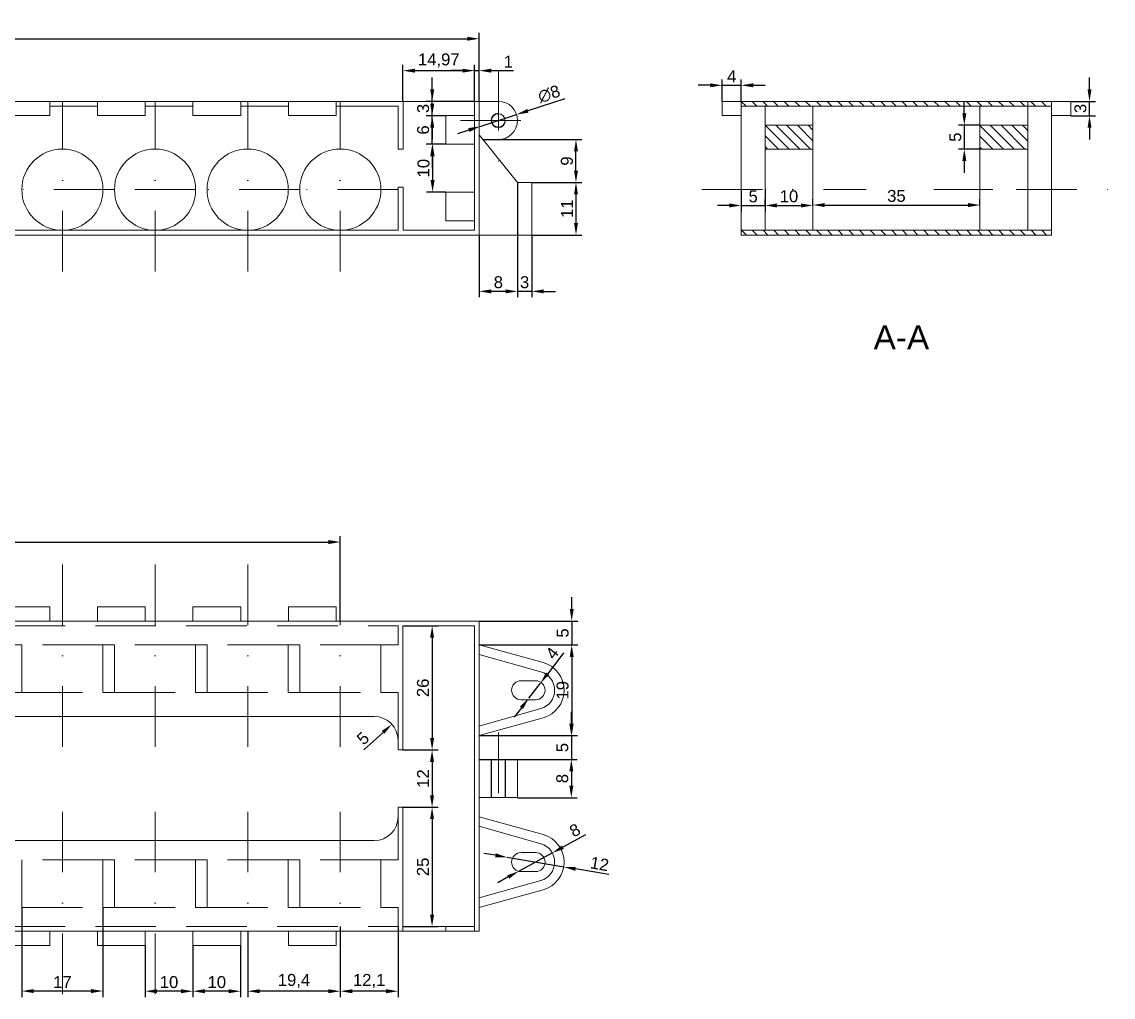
# Model space of a CAD drawing. Header units: millimetres. Extents: x 33 to 498, y 22 to 250.
# Drawn here: x 269 to 497.6, y 22.4 to 226.7 of the extents above; entities that cross this region are included whole.
import ezdxf

# ---------------------------------------------------------------- set-up
doc = ezdxf.new("R2010")
doc.units = ezdxf.units.MM
doc.linetypes.add('TRAZO_Y_PUNTO', pattern=[25.4, 12.7, -6.35, 0, -6.35])
doc.linetypes.add('TRAZOS', pattern=[19.05, 12.7, -6.35])
for name, color, linetype, lineweight in [('01_Contornos', 7, 'Continuous', 20), ('02_Ocultas', 4, 'TRAZOS', 20), ('03_Ejes', 1, 'TRAZO_Y_PUNTO', 18), ('04_Cotas', 3, 'Continuous', 18)]:
    doc.layers.add(name, color=color, linetype=linetype, lineweight=lineweight)
doc.styles.add('EstiloCota', font='arialbd.ttf', dxfattribs={"height": 10})
doc.styles.get("Standard").update_dxf_attribs({"font": 'arial.ttf'})
doc.dimstyles.new('CotasUNE', dxfattribs={"dimtxt": 10, "dimasz": 8, "dimexe": 1.25, "dimexo": 0, "dimtad": 1, "dimtxsty": 'EstiloCota', "dimcen": 2.5, "dimclrd": 256, "dimclrt": 256, "dimadec": 0, "dimazin": 0, "dimtfac": 1, "dimtmove": 0, "dimatfit": 3, "dimfxl": 1, "dimarcsym": 0})

# ---------------------------------------------------------------- blocks, each defined once
blk = doc.blocks.new('*D16')
at = {"layer": '04_Cotas', "lineweight": -2, "transparency": 16777216}
for p, q in [((382.5, 94.51), (379.16, 90.16)), ((375.2, 85.01), (377.64, 88.18)), ((373.67, 83.03), (372.15, 81.05))]:
    blk.add_line(p, q, dxfattribs=at)
at = {"layer": '04_Cotas', "transparency": 16777216}
for points in [[(378.83, 90.42), (379.49, 89.91), (377.64, 88.18)], [(373.34, 83.28), (374, 82.77), (375.2, 85.01)]]:
    blk.add_solid(points, dxfattribs=at)
at = {"layer": 'Defpoints', "color": 0}
for p in [(377.64, 88.18), (375.2, 85.01)]:
    blk.add_point(p, dxfattribs=at)
at = {"layer": '04_Cotas', "transparency": 16777216, "insert": (380.1, 94.47), "char_height": 2.5, "attachment_point": 5, "rotation": 52.4483}
blk.add_mtext('4', dxfattribs=at)
blk = doc.blocks.new('*D17')
at = {"layer": '04_Cotas', "lineweight": -2, "transparency": 16777216}
for p, q in [((387.05, 56.4), (382.32, 53.81)), ((373.1, 48.78), (380.12, 52.61)), ((370.91, 47.58), (368.71, 46.38))]:
    blk.add_line(p, q, dxfattribs=at)
at = {"layer": '04_Cotas', "transparency": 16777216}
for points in [[(382.12, 54.18), (382.52, 53.44), (380.12, 52.61)], [(370.71, 47.94), (371.11, 47.21), (373.1, 48.78)]]:
    blk.add_solid(points, dxfattribs=at)
at = {"layer": 'Defpoints', "color": 0}
for p in [(380.12, 52.61), (373.1, 48.78)]:
    blk.add_point(p, dxfattribs=at)
at = {"layer": '04_Cotas', "transparency": 16777216, "insert": (384.87, 57.37), "char_height": 2.5, "attachment_point": 5, "rotation": 28.6464}
blk.add_mtext('8', dxfattribs=at)
blk = doc.blocks.new('*D18')
at = {"layer": '04_Cotas', "lineweight": -2, "transparency": 16777216}
for p, q in [((368.23, 52.12), (365.77, 52.53)), ((370.7, 51.7), (382.53, 49.69)), ((391.96, 48.09), (384.99, 49.27))]:
    blk.add_line(p, q, dxfattribs=at)
at = {"layer": '04_Cotas', "transparency": 16777216}
for points in [[(368.3, 52.53), (368.16, 51.71), (370.7, 51.7)], [(385.06, 49.68), (384.92, 48.86), (382.53, 49.69)]]:
    blk.add_solid(points, dxfattribs=at)
at = {"layer": 'Defpoints', "color": 0}
for p in [(370.7, 51.7), (382.53, 49.69)]:
    blk.add_point(p, dxfattribs=at)
at = {"layer": '04_Cotas', "transparency": 16777216, "insert": (390.03, 50.33), "char_height": 2.5, "attachment_point": 5, "rotation": 350.3684}
blk.add_mtext('12', dxfattribs=at)
blk = doc.blocks.new('*D19')
at = {"layer": '04_Cotas', "lineweight": -2, "transparency": 16777216}
for p, q in [((384.2, 103.69), (384.2, 106.19)), ((384.2, 101.19), (384.2, 96.19)), ((384.2, 93.69), (384.2, 91.19))]:
    blk.add_line(p, q, dxfattribs=at)
at = {"layer": '04_Cotas', "color": 0, "lineweight": -2, "transparency": 16777216}
for p, q in [((364.83, 101.19), (385.45, 101.19)), ((364.83, 96.19), (385.45, 96.19))]:
    blk.add_line(p, q, dxfattribs=at)
at = {"layer": '04_Cotas', "transparency": 16777216}
for points in [[(383.78, 103.69), (384.61, 103.69), (384.2, 101.19)], [(383.78, 93.69), (384.61, 93.69), (384.2, 96.19)]]:
    blk.add_solid(points, dxfattribs=at)
at = {"layer": 'Defpoints', "color": 0}
for p in [(364.83, 101.19), (364.83, 96.19), (384.2, 96.19)]:
    blk.add_point(p, dxfattribs=at)
at = {"layer": '04_Cotas', "transparency": 16777216, "insert": (382.3, 98.69), "char_height": 2.5, "attachment_point": 5, "rotation": 90}
blk.add_mtext('5', dxfattribs=at)
blk = doc.blocks.new('*D20')
at = {"layer": '04_Cotas', "color": 0, "lineweight": -2, "transparency": 16777216}
for p, q in [((364.83, 96.19), (385.44, 96.19)), ((364.83, 77.19), (385.44, 77.19))]:
    blk.add_line(p, q, dxfattribs=at)
at = {"layer": '04_Cotas', "lineweight": -2, "transparency": 16777216}
blk.add_line((384.19, 93.69), (384.19, 79.69), dxfattribs=at)
at = {"layer": '04_Cotas', "transparency": 16777216}
for points in [[(383.78, 93.69), (384.61, 93.69), (384.19, 96.19)], [(383.78, 79.69), (384.61, 79.69), (384.19, 77.19)]]:
    blk.add_solid(points, dxfattribs=at)
at = {"layer": 'Defpoints', "color": 0}
for p in [(364.83, 96.19), (364.83, 77.19), (384.19, 77.19)]:
    blk.add_point(p, dxfattribs=at)
at = {"layer": '04_Cotas', "transparency": 16777216, "insert": (382.29, 86.69), "char_height": 2.5, "attachment_point": 5, "rotation": 90}
blk.add_mtext('19', dxfattribs=at)
blk = doc.blocks.new('*D21')
at = {"layer": '04_Cotas', "lineweight": -2, "transparency": 16777216}
for p, q in [((384.12, 79.69), (384.12, 82.19)), ((384.12, 77.19), (384.12, 72.19)), ((384.12, 69.69), (384.12, 67.19))]:
    blk.add_line(p, q, dxfattribs=at)
at = {"layer": '04_Cotas', "color": 0, "lineweight": -2, "transparency": 16777216}
for p, q in [((364.83, 77.19), (385.37, 77.19)), ((364.83, 72.19), (385.37, 72.19))]:
    blk.add_line(p, q, dxfattribs=at)
at = {"layer": '04_Cotas', "transparency": 16777216}
for points in [[(383.7, 79.69), (384.53, 79.69), (384.12, 77.19)], [(383.7, 69.69), (384.53, 69.69), (384.12, 72.19)]]:
    blk.add_solid(points, dxfattribs=at)
at = {"layer": 'Defpoints', "color": 0}
for p in [(364.83, 77.19), (364.83, 72.19), (384.12, 72.19)]:
    blk.add_point(p, dxfattribs=at)
at = {"layer": '04_Cotas', "transparency": 16777216, "insert": (382.22, 74.69), "char_height": 2.5, "attachment_point": 5, "rotation": 90}
blk.add_mtext('5', dxfattribs=at)
blk = doc.blocks.new('*D22')
at = {"layer": '04_Cotas', "color": 0, "lineweight": -2, "transparency": 16777216}
for p, q in [((372.83, 72.19), (385.37, 72.19)), ((372.83, 64.19), (385.37, 64.19))]:
    blk.add_line(p, q, dxfattribs=at)
at = {"layer": '04_Cotas', "lineweight": -2, "transparency": 16777216}
blk.add_line((384.12, 69.69), (384.12, 66.69), dxfattribs=at)
at = {"layer": '04_Cotas', "transparency": 16777216}
for points in [[(383.7, 69.69), (384.53, 69.69), (384.12, 72.19)], [(383.7, 66.69), (384.53, 66.69), (384.12, 64.19)]]:
    blk.add_solid(points, dxfattribs=at)
at = {"layer": 'Defpoints', "color": 0}
for p in [(372.83, 72.19), (372.83, 64.19), (384.12, 64.19)]:
    blk.add_point(p, dxfattribs=at)
at = {"layer": '04_Cotas', "transparency": 16777216, "insert": (382.22, 68.19), "char_height": 2.5, "attachment_point": 5, "rotation": 90}
blk.add_mtext('8', dxfattribs=at)
blk = doc.blocks.new('*D23')
at = {"layer": '04_Cotas', "color": 0, "lineweight": -2, "transparency": 16777216}
for p, q in [((348.83, 100.19), (356.21, 100.19)), ((348.83, 74.19), (356.21, 74.19))]:
    blk.add_line(p, q, dxfattribs=at)
at = {"layer": '04_Cotas', "lineweight": -2, "transparency": 16777216}
blk.add_line((354.96, 97.69), (354.96, 76.69), dxfattribs=at)
at = {"layer": '04_Cotas', "transparency": 16777216}
for points in [[(354.54, 97.69), (355.37, 97.69), (354.96, 100.19)], [(354.54, 76.69), (355.37, 76.69), (354.96, 74.19)]]:
    blk.add_solid(points, dxfattribs=at)
at = {"layer": 'Defpoints', "color": 0}
for p in [(348.83, 100.19), (348.83, 74.19), (354.96, 74.19)]:
    blk.add_point(p, dxfattribs=at)
at = {"layer": '04_Cotas', "transparency": 16777216, "insert": (353.05, 87.19), "char_height": 2.5, "attachment_point": 5, "rotation": 90}
blk.add_mtext('26', dxfattribs=at)
blk = doc.blocks.new('*D24')
at = {"layer": '04_Cotas', "color": 0, "lineweight": -2, "transparency": 16777216}
for p, q in [((348.83, 74.19), (356.2, 74.19)), ((348.83, 62.19), (356.2, 62.19))]:
    blk.add_line(p, q, dxfattribs=at)
at = {"layer": '04_Cotas', "lineweight": -2, "transparency": 16777216}
blk.add_line((354.95, 71.69), (354.95, 64.69), dxfattribs=at)
at = {"layer": '04_Cotas', "transparency": 16777216}
for points in [[(354.53, 71.69), (355.36, 71.69), (354.95, 74.19)], [(354.53, 64.69), (355.36, 64.69), (354.95, 62.19)]]:
    blk.add_solid(points, dxfattribs=at)
at = {"layer": 'Defpoints', "color": 0}
for p in [(348.83, 74.19), (348.83, 62.19), (354.95, 62.19)]:
    blk.add_point(p, dxfattribs=at)
at = {"layer": '04_Cotas', "transparency": 16777216, "insert": (353.07, 68.19), "char_height": 2.5, "attachment_point": 5, "rotation": 90}
blk.add_mtext('12', dxfattribs=at)
blk = doc.blocks.new('*D25')
at = {"layer": '04_Cotas', "color": 0, "lineweight": -2, "transparency": 16777216}
for p, q in [((348.83, 62.19), (356.2, 62.19)), ((348.83, 37.19), (356.2, 37.19))]:
    blk.add_line(p, q, dxfattribs=at)
at = {"layer": '04_Cotas', "lineweight": -2, "transparency": 16777216}
blk.add_line((354.95, 59.69), (354.95, 39.69), dxfattribs=at)
at = {"layer": '04_Cotas', "transparency": 16777216}
for points in [[(354.53, 59.69), (355.36, 59.69), (354.95, 62.19)], [(354.53, 39.69), (355.36, 39.69), (354.95, 37.19)]]:
    blk.add_solid(points, dxfattribs=at)
at = {"layer": 'Defpoints', "color": 0}
for p in [(348.83, 62.19), (348.83, 37.19), (354.95, 37.19)]:
    blk.add_point(p, dxfattribs=at)
at = {"layer": '04_Cotas', "transparency": 16777216, "insert": (353.05, 49.69), "char_height": 2.5, "attachment_point": 5, "rotation": 90}
blk.add_mtext('25', dxfattribs=at)
blk = doc.blocks.new('*D26')
at = {"layer": '04_Cotas', "lineweight": -2, "transparency": 16777216}
blk.add_line((340.68, 74.24), (344.68, 77.87), dxfattribs=at)
at = {"layer": '04_Cotas', "transparency": 16777216}
blk.add_solid([(344.4, 78.18), (344.96, 77.57), (346.53, 79.56)], dxfattribs=at)
at = {"layer": 'Defpoints', "color": 0}
for p in [(346.53, 79.56), (342.83, 76.19)]:
    blk.add_point(p, dxfattribs=at)
at = {"layer": '04_Cotas', "transparency": 16777216, "insert": (340.48, 76.62), "char_height": 2.5, "attachment_point": 5, "rotation": 42.2421}
blk.add_mtext('5', dxfattribs=at)
blk = doc.blocks.new('*D27')
at = {"layer": '04_Cotas', "color": 0, "lineweight": -2, "transparency": 16777216}
for p, q in [((335.73, 37.19), (335.73, 22.4)), ((347.83, 37.19), (347.83, 22.4))]:
    blk.add_line(p, q, dxfattribs=at)
at = {"layer": '04_Cotas', "lineweight": -2, "transparency": 16777216}
blk.add_line((345.33, 23.65), (338.23, 23.65), dxfattribs=at)
at = {"layer": '04_Cotas', "transparency": 16777216}
for points in [[(338.23, 24.07), (338.23, 23.23), (335.73, 23.65)], [(345.33, 24.07), (345.33, 23.23), (347.83, 23.65)]]:
    blk.add_solid(points, dxfattribs=at)
at = {"layer": 'Defpoints', "color": 0}
for p in [(335.73, 37.19), (347.83, 37.19), (335.73, 23.65)]:
    blk.add_point(p, dxfattribs=at)
at = {"layer": '04_Cotas', "transparency": 16777216, "insert": (341.78, 25.78), "char_height": 2.5, "attachment_point": 5}
blk.add_mtext('12,1', dxfattribs=at)
blk = doc.blocks.new('*D28')
at = {"layer": '04_Cotas', "color": 0, "lineweight": -2, "transparency": 16777216}
for p, q in [((316.33, 36.19), (316.33, 22.4)), ((335.73, 36.19), (335.73, 22.4))]:
    blk.add_line(p, q, dxfattribs=at)
at = {"layer": '04_Cotas', "lineweight": -2, "transparency": 16777216}
blk.add_line((333.23, 23.65), (318.83, 23.65), dxfattribs=at)
at = {"layer": '04_Cotas', "transparency": 16777216}
for points in [[(318.83, 24.07), (318.83, 23.23), (316.33, 23.65)], [(333.23, 24.07), (333.23, 23.23), (335.73, 23.65)]]:
    blk.add_solid(points, dxfattribs=at)
at = {"layer": 'Defpoints', "color": 0}
for p in [(316.33, 36.19), (335.73, 36.19), (316.33, 23.65)]:
    blk.add_point(p, dxfattribs=at)
at = {"layer": '04_Cotas', "transparency": 16777216, "insert": (326.03, 25.78), "char_height": 2.5, "attachment_point": 5}
blk.add_mtext('19,4', dxfattribs=at)
blk = doc.blocks.new('*D29')
at = {"layer": '04_Cotas', "color": 0, "lineweight": -2, "transparency": 16777216}
for p, q in [((304.86, 33.19), (304.86, 22.4)), ((314.86, 33.19), (314.86, 22.4))]:
    blk.add_line(p, q, dxfattribs=at)
at = {"layer": '04_Cotas', "lineweight": -2, "transparency": 16777216}
blk.add_line((312.36, 23.65), (307.36, 23.65), dxfattribs=at)
at = {"layer": '04_Cotas', "transparency": 16777216}
for points in [[(307.36, 24.07), (307.36, 23.23), (304.86, 23.65)], [(312.36, 24.07), (312.36, 23.23), (314.86, 23.65)]]:
    blk.add_solid(points, dxfattribs=at)
at = {"layer": 'Defpoints', "color": 0}
for p in [(304.86, 33.19), (314.86, 33.19), (304.86, 23.65)]:
    blk.add_point(p, dxfattribs=at)
at = {"layer": '04_Cotas', "transparency": 16777216, "insert": (309.86, 25.55), "char_height": 2.5, "attachment_point": 5}
blk.add_mtext('10', dxfattribs=at)
blk = doc.blocks.new('*D30')
at = {"layer": '04_Cotas', "color": 0, "lineweight": -2, "transparency": 16777216}
for p, q in [((294.86, 33.19), (294.86, 22.4)), ((304.86, 33.19), (304.86, 22.4))]:
    blk.add_line(p, q, dxfattribs=at)
at = {"layer": '04_Cotas', "lineweight": -2, "transparency": 16777216}
blk.add_line((302.36, 23.65), (297.36, 23.65), dxfattribs=at)
at = {"layer": '04_Cotas', "transparency": 16777216}
for points in [[(297.36, 24.07), (297.36, 23.23), (294.86, 23.65)], [(302.36, 24.07), (302.36, 23.23), (304.86, 23.65)]]:
    blk.add_solid(points, dxfattribs=at)
at = {"layer": 'Defpoints', "color": 0}
for p in [(294.86, 33.19), (304.86, 33.19), (294.86, 23.65)]:
    blk.add_point(p, dxfattribs=at)
at = {"layer": '04_Cotas', "transparency": 16777216, "insert": (299.86, 25.55), "char_height": 2.5, "attachment_point": 5}
blk.add_mtext('10', dxfattribs=at)
blk = doc.blocks.new('*D31')
at = {"layer": '04_Cotas', "color": 0, "lineweight": -2, "transparency": 16777216}
for p, q in [((269.03, 41.19), (269.03, 22.43)), ((286.03, 41.19), (286.03, 22.43))]:
    blk.add_line(p, q, dxfattribs=at)
at = {"layer": '04_Cotas', "lineweight": -2, "transparency": 16777216}
blk.add_line((283.53, 23.68), (271.53, 23.68), dxfattribs=at)
at = {"layer": '04_Cotas', "transparency": 16777216}
for points in [[(271.53, 24.1), (271.53, 23.26), (269.03, 23.68)], [(283.53, 24.1), (283.53, 23.26), (286.03, 23.68)]]:
    blk.add_solid(points, dxfattribs=at)
at = {"layer": 'Defpoints', "color": 0}
for p in [(269.03, 41.19), (286.03, 41.19), (269.03, 23.68)]:
    blk.add_point(p, dxfattribs=at)
at = {"layer": '04_Cotas', "transparency": 16777216, "insert": (277.53, 25.56), "char_height": 2.5, "attachment_point": 5}
blk.add_mtext('17', dxfattribs=at)
blk = doc.blocks.new('*D44')
at = {"layer": '04_Cotas', "color": 0, "lineweight": -2, "transparency": 16777216}
for p, q in [((64.13, 101.19), (64.13, 118.98)), ((335.73, 101.19), (335.73, 118.98))]:
    blk.add_line(p, q, dxfattribs=at)
at = {"layer": '04_Cotas', "lineweight": -2, "transparency": 16777216}
blk.add_line((66.63, 117.73), (333.23, 117.73), dxfattribs=at)
at = {"layer": '04_Cotas', "transparency": 16777216}
for points in [[(66.63, 118.15), (66.63, 117.32), (64.13, 117.73)], [(333.23, 118.15), (333.23, 117.32), (335.73, 117.73)]]:
    blk.add_solid(points, dxfattribs=at)
at = {"layer": 'Defpoints', "color": 0}
for p in [(335.73, 117.73), (64.13, 101.19), (335.73, 101.19)]:
    blk.add_point(p, dxfattribs=at)
at = {"layer": '04_Cotas', "transparency": 16777216, "insert": (199.93, 119.86), "char_height": 2.5, "attachment_point": 5}
blk.add_mtext('271,6', dxfattribs=at)
blk = doc.blocks.new('*D45')
at = {"layer": '04_Cotas', "color": 0, "lineweight": -2, "transparency": 16777216}
for p, q in [((365.63, 202.05), (386.34, 202.05)), ((375.83, 193.05), (386.34, 193.05))]:
    blk.add_line(p, q, dxfattribs=at)
at = {"layer": '04_Cotas', "lineweight": -2, "transparency": 16777216}
blk.add_line((385.09, 195.55), (385.09, 199.55), dxfattribs=at)
at = {"layer": '04_Cotas', "transparency": 16777216}
for points in [[(384.68, 199.55), (385.51, 199.55), (385.09, 202.05)], [(384.68, 195.55), (385.51, 195.55), (385.09, 193.05)]]:
    blk.add_solid(points, dxfattribs=at)
at = {"layer": 'Defpoints', "color": 0}
for p in [(365.63, 202.05), (385.09, 202.05), (375.83, 193.05)]:
    blk.add_point(p, dxfattribs=at)
at = {"layer": '04_Cotas', "transparency": 16777216, "insert": (383.19, 197.55), "char_height": 2.5, "attachment_point": 5, "rotation": 90}
blk.add_mtext('9', dxfattribs=at)
blk = doc.blocks.new('*D46')
at = {"layer": '04_Cotas', "color": 0, "lineweight": -2, "transparency": 16777216}
for p, q in [((375.83, 193.05), (386.34, 193.05)), ((375.83, 182.05), (386.34, 182.05))]:
    blk.add_line(p, q, dxfattribs=at)
at = {"layer": '04_Cotas', "lineweight": -2, "transparency": 16777216}
blk.add_line((385.09, 190.55), (385.09, 184.55), dxfattribs=at)
at = {"layer": '04_Cotas', "transparency": 16777216}
for points in [[(384.68, 190.55), (385.51, 190.55), (385.09, 193.05)], [(384.68, 184.55), (385.51, 184.55), (385.09, 182.05)]]:
    blk.add_solid(points, dxfattribs=at)
at = {"layer": 'Defpoints', "color": 0}
for p in [(375.83, 193.05), (375.83, 182.05), (385.09, 182.05)]:
    blk.add_point(p, dxfattribs=at)
at = {"layer": '04_Cotas', "transparency": 16777216, "insert": (383.21, 187.55), "char_height": 2.5, "attachment_point": 5, "rotation": 90}
blk.add_mtext('11', dxfattribs=at)
blk = doc.blocks.new('*D47')
at = {"layer": '04_Cotas', "color": 0, "lineweight": -2, "transparency": 16777216}
for p, q in [((372.83, 193.05), (372.83, 169)), ((375.83, 182.05), (375.83, 169))]:
    blk.add_line(p, q, dxfattribs=at)
at = {"layer": '04_Cotas', "lineweight": -2, "transparency": 16777216}
for p, q in [((370.33, 170.25), (367.83, 170.25)), ((375.83, 170.25), (372.83, 170.25)), ((378.33, 170.25), (380.83, 170.25))]:
    blk.add_line(p, q, dxfattribs=at)
at = {"layer": '04_Cotas', "transparency": 16777216}
for points in [[(370.33, 170.66), (370.33, 169.83), (372.83, 170.25)], [(378.33, 170.66), (378.33, 169.83), (375.83, 170.25)]]:
    blk.add_solid(points, dxfattribs=at)
at = {"layer": 'Defpoints', "color": 0}
for p in [(372.83, 193.05), (375.83, 182.05), (372.83, 170.25)]:
    blk.add_point(p, dxfattribs=at)
at = {"layer": '04_Cotas', "transparency": 16777216, "insert": (374.33, 172.15), "char_height": 2.5, "attachment_point": 5}
blk.add_mtext('3', dxfattribs=at)
blk = doc.blocks.new('*D48')
at = {"layer": '04_Cotas', "color": 0, "lineweight": -2, "transparency": 16777216}
for p, q in [((364.83, 182.05), (364.83, 169)), ((372.83, 182.05), (372.83, 169))]:
    blk.add_line(p, q, dxfattribs=at)
at = {"layer": '04_Cotas', "lineweight": -2, "transparency": 16777216}
blk.add_line((370.33, 170.25), (367.33, 170.25), dxfattribs=at)
at = {"layer": '04_Cotas', "transparency": 16777216}
for points in [[(367.33, 170.66), (367.33, 169.83), (364.83, 170.25)], [(370.33, 170.66), (370.33, 169.83), (372.83, 170.25)]]:
    blk.add_solid(points, dxfattribs=at)
at = {"layer": 'Defpoints', "color": 0}
for p in [(364.83, 182.05), (372.83, 182.05), (364.83, 170.25)]:
    blk.add_point(p, dxfattribs=at)
at = {"layer": '04_Cotas', "transparency": 16777216, "insert": (368.83, 172.15), "char_height": 2.5, "attachment_point": 5}
blk.add_mtext('8', dxfattribs=at)
blk = doc.blocks.new('*D49')
at = {"layer": '04_Cotas', "color": 0, "lineweight": -2, "transparency": 16777216}
for p, q in [((357.83, 201.05), (353.81, 201.05)), ((357.83, 191.05), (353.81, 191.05))]:
    blk.add_line(p, q, dxfattribs=at)
at = {"layer": '04_Cotas', "lineweight": -2, "transparency": 16777216}
blk.add_line((355.06, 198.55), (355.06, 193.55), dxfattribs=at)
at = {"layer": '04_Cotas', "transparency": 16777216}
for points in [[(354.64, 198.55), (355.48, 198.55), (355.06, 201.05)], [(354.64, 193.55), (355.48, 193.55), (355.06, 191.05)]]:
    blk.add_solid(points, dxfattribs=at)
at = {"layer": 'Defpoints', "color": 0}
for p in [(357.83, 201.05), (355.06, 191.05), (357.83, 191.05)]:
    blk.add_point(p, dxfattribs=at)
at = {"layer": '04_Cotas', "transparency": 16777216, "insert": (353.16, 196.05), "char_height": 2.5, "attachment_point": 5, "rotation": 90}
blk.add_mtext('10', dxfattribs=at)
blk = doc.blocks.new('*D50')
at = {"layer": '04_Cotas', "lineweight": -2, "transparency": 16777216}
for p, q in [((354.98, 209.55), (354.98, 212.05)), ((354.98, 201.05), (354.98, 207.05)), ((354.98, 198.55), (354.98, 196.05))]:
    blk.add_line(p, q, dxfattribs=at)
at = {"layer": '04_Cotas', "color": 0, "lineweight": -2, "transparency": 16777216}
for p, q in [((357.83, 207.05), (353.73, 207.05)), ((357.83, 201.05), (353.73, 201.05))]:
    blk.add_line(p, q, dxfattribs=at)
at = {"layer": '04_Cotas', "transparency": 16777216}
for points in [[(354.57, 209.55), (355.4, 209.55), (354.98, 207.05)], [(354.57, 198.55), (355.4, 198.55), (354.98, 201.05)]]:
    blk.add_solid(points, dxfattribs=at)
at = {"layer": 'Defpoints', "color": 0}
for p in [(354.98, 207.05), (357.83, 207.05), (357.83, 201.05)]:
    blk.add_point(p, dxfattribs=at)
at = {"layer": '04_Cotas', "transparency": 16777216, "insert": (353.08, 204.05), "char_height": 2.5, "attachment_point": 5, "rotation": 90}
blk.add_mtext('6', dxfattribs=at)
blk = doc.blocks.new('*D51')
at = {"layer": '04_Cotas', "lineweight": -2, "transparency": 16777216}
for p, q in [((354.98, 212.55), (354.98, 215.05)), ((354.98, 207.05), (354.98, 210.05)), ((354.98, 204.55), (354.98, 202.05))]:
    blk.add_line(p, q, dxfattribs=at)
at = {"layer": '04_Cotas', "color": 0, "lineweight": -2, "transparency": 16777216}
for p, q in [((363.83, 210.05), (353.73, 210.05)), ((357.83, 207.05), (353.73, 207.05))]:
    blk.add_line(p, q, dxfattribs=at)
at = {"layer": '04_Cotas', "transparency": 16777216}
for points in [[(354.57, 212.55), (355.4, 212.55), (354.98, 210.05)], [(354.57, 204.55), (355.4, 204.55), (354.98, 207.05)]]:
    blk.add_solid(points, dxfattribs=at)
at = {"layer": 'Defpoints', "color": 0}
for p in [(354.98, 210.05), (363.83, 210.05), (357.83, 207.05)]:
    blk.add_point(p, dxfattribs=at)
at = {"layer": '04_Cotas', "transparency": 16777216, "insert": (353.08, 208.55), "char_height": 2.5, "attachment_point": 5, "rotation": 90}
blk.add_mtext('3', dxfattribs=at)
blk = doc.blocks.new('*D52')
at = {"layer": '04_Cotas', "color": 0, "lineweight": -2, "transparency": 16777216}
for p, q in [((348.86, 210.05), (348.86, 217.73)), ((363.83, 210.05), (363.83, 217.73))]:
    blk.add_line(p, q, dxfattribs=at)
at = {"layer": '04_Cotas', "lineweight": -2, "transparency": 16777216}
blk.add_line((351.36, 216.48), (361.33, 216.48), dxfattribs=at)
at = {"layer": '04_Cotas', "transparency": 16777216}
for points in [[(351.36, 216.89), (351.36, 216.06), (348.86, 216.48)], [(361.33, 216.89), (361.33, 216.06), (363.83, 216.48)]]:
    blk.add_solid(points, dxfattribs=at)
at = {"layer": 'Defpoints', "color": 0}
for p in [(363.83, 216.48), (348.86, 210.05), (363.83, 210.05)]:
    blk.add_point(p, dxfattribs=at)
at = {"layer": '04_Cotas', "transparency": 16777216, "insert": (356.35, 218.6), "char_height": 2.5, "attachment_point": 5}
blk.add_mtext('14,97', dxfattribs=at)
blk = doc.blocks.new('*D53')
at = {"layer": '04_Cotas', "color": 0, "lineweight": -2, "transparency": 16777216}
for p, q in [((363.83, 210.05), (363.83, 217.73)), ((364.83, 210.05), (364.83, 217.73))]:
    blk.add_line(p, q, dxfattribs=at)
at = {"layer": '04_Cotas', "lineweight": -2, "transparency": 16777216}
for p, q in [((361.33, 216.48), (358.83, 216.48)), ((363.83, 216.48), (364.83, 216.48)), ((367.33, 216.48), (372, 216.48))]:
    blk.add_line(p, q, dxfattribs=at)
at = {"layer": '04_Cotas', "transparency": 16777216}
for points in [[(361.33, 216.89), (361.33, 216.06), (363.83, 216.48)], [(367.33, 216.89), (367.33, 216.06), (364.83, 216.48)]]:
    blk.add_solid(points, dxfattribs=at)
at = {"layer": 'Defpoints', "color": 0}
for p in [(364.83, 216.48), (363.83, 210.05), (364.83, 210.05)]:
    blk.add_point(p, dxfattribs=at)
at = {"layer": '04_Cotas', "transparency": 16777216, "insert": (370.91, 218.36), "char_height": 2.5, "attachment_point": 5}
blk.add_mtext('1', dxfattribs=at)
blk = doc.blocks.new('*D56')
at = {"layer": '04_Cotas', "lineweight": -2, "transparency": 16777216}
for p, q in [((382.73, 210.58), (375.01, 208.07)), ((365.03, 204.81), (372.63, 207.29)), ((362.65, 204.04), (360.27, 203.27))]:
    blk.add_line(p, q, dxfattribs=at)
at = {"layer": '04_Cotas', "transparency": 16777216}
for points in [[(374.88, 208.46), (375.14, 207.67), (372.63, 207.29)], [(362.52, 204.44), (362.78, 203.64), (365.03, 204.81)]]:
    blk.add_solid(points, dxfattribs=at)
at = {"layer": 'Defpoints', "color": 0}
for p in [(372.63, 207.29), (365.03, 204.81)]:
    blk.add_point(p, dxfattribs=at)
at = {"layer": '04_Cotas', "transparency": 16777216, "insert": (379.45, 211.58), "char_height": 2.5, "attachment_point": 5, "rotation": 18.0372}
blk.add_mtext('∅8', dxfattribs=at)
blk = doc.blocks.new('*D59')
at = {"layer": '04_Cotas', "color": 0, "lineweight": -2, "transparency": 16777216}
for p, q in [((54.83, 210.05), (54.83, 224.41)), ((364.83, 210.05), (364.83, 224.41))]:
    blk.add_line(p, q, dxfattribs=at)
at = {"layer": '04_Cotas', "lineweight": -2, "transparency": 16777216}
blk.add_line((57.33, 223.16), (362.33, 223.16), dxfattribs=at)
at = {"layer": '04_Cotas', "transparency": 16777216}
for points in [[(57.33, 223.58), (57.33, 222.75), (54.83, 223.16)], [(362.33, 223.58), (362.33, 222.75), (364.83, 223.16)]]:
    blk.add_solid(points, dxfattribs=at)
at = {"layer": 'Defpoints', "color": 0}
for p in [(364.83, 223.16), (54.83, 210.05), (364.83, 210.05)]:
    blk.add_point(p, dxfattribs=at)
at = {"layer": '04_Cotas', "transparency": 16777216, "insert": (209.83, 225.07), "char_height": 2.5, "attachment_point": 5}
blk.add_mtext('310', dxfattribs=at)
blk = doc.blocks.new('*D60')
at = {"layer": '04_Cotas', "lineweight": -2, "transparency": 16777216}
for p, q in [((413.2, 213.41), (410.7, 213.41)), ((415.7, 213.41), (419.7, 213.41)), ((422.2, 213.41), (424.7, 213.41))]:
    blk.add_line(p, q, dxfattribs=at)
at = {"layer": '04_Cotas', "color": 0, "lineweight": -2, "transparency": 16777216}
for p, q in [((415.7, 210.05), (415.7, 214.66)), ((419.7, 210.05), (419.7, 214.66))]:
    blk.add_line(p, q, dxfattribs=at)
at = {"layer": '04_Cotas', "transparency": 16777216}
for points in [[(413.2, 213.83), (413.2, 212.99), (415.7, 213.41)], [(422.2, 213.83), (422.2, 212.99), (419.7, 213.41)]]:
    blk.add_solid(points, dxfattribs=at)
at = {"layer": 'Defpoints', "color": 0}
for p in [(419.7, 213.41), (415.7, 210.05), (419.7, 210.05)]:
    blk.add_point(p, dxfattribs=at)
at = {"layer": '04_Cotas', "transparency": 16777216, "insert": (417.7, 215.28), "char_height": 2.5, "attachment_point": 5}
blk.add_mtext('4', dxfattribs=at)
blk = doc.blocks.new('*D61')
at = {"layer": '04_Cotas', "lineweight": -2, "transparency": 16777216}
for p, q in [((492.64, 212.55), (492.64, 215.05)), ((492.64, 207.05), (492.64, 210.05)), ((492.64, 204.55), (492.64, 202.05))]:
    blk.add_line(p, q, dxfattribs=at)
at = {"layer": '04_Cotas', "color": 0, "lineweight": -2, "transparency": 16777216}
for p, q in [((488.7, 210.05), (493.89, 210.05)), ((488.7, 207.05), (493.89, 207.05))]:
    blk.add_line(p, q, dxfattribs=at)
at = {"layer": '04_Cotas', "transparency": 16777216}
for points in [[(492.23, 212.55), (493.06, 212.55), (492.64, 210.05)], [(492.23, 204.55), (493.06, 204.55), (492.64, 207.05)]]:
    blk.add_solid(points, dxfattribs=at)
at = {"layer": 'Defpoints', "color": 0}
for p in [(488.7, 210.05), (492.64, 210.05), (488.7, 207.05)]:
    blk.add_point(p, dxfattribs=at)
at = {"layer": '04_Cotas', "transparency": 16777216, "insert": (490.74, 208.55), "char_height": 2.5, "attachment_point": 5, "rotation": 90}
blk.add_mtext('3', dxfattribs=at)
blk = doc.blocks.new('*D62')
at = {"layer": '04_Cotas', "lineweight": -2, "transparency": 16777216}
for p, q in [((466.42, 207.55), (466.42, 210.05)), ((466.42, 205.05), (466.42, 200.05)), ((466.42, 197.55), (466.42, 195.05))]:
    blk.add_line(p, q, dxfattribs=at)
at = {"layer": '04_Cotas', "color": 0, "lineweight": -2, "transparency": 16777216}
for p, q in [((469.7, 205.05), (465.17, 205.05)), ((469.7, 200.05), (465.17, 200.05))]:
    blk.add_line(p, q, dxfattribs=at)
at = {"layer": '04_Cotas', "transparency": 16777216}
for points in [[(466.01, 207.55), (466.84, 207.55), (466.42, 205.05)], [(466.01, 197.55), (466.84, 197.55), (466.42, 200.05)]]:
    blk.add_solid(points, dxfattribs=at)
at = {"layer": 'Defpoints', "color": 0}
for p in [(469.7, 205.05), (466.42, 200.05), (469.7, 200.05)]:
    blk.add_point(p, dxfattribs=at)
at = {"layer": '04_Cotas', "transparency": 16777216, "insert": (464.53, 202.55), "char_height": 2.5, "attachment_point": 5, "rotation": 90}
blk.add_mtext('5', dxfattribs=at)
blk = doc.blocks.new('*D63')
at = {"layer": '04_Cotas', "color": 0, "lineweight": -2, "transparency": 16777216}
for p, q in [((419.7, 191.55), (419.7, 186.99)), ((424.7, 191.55), (424.7, 186.99))]:
    blk.add_line(p, q, dxfattribs=at)
at = {"layer": '04_Cotas', "lineweight": -2, "transparency": 16777216}
for p, q in [((417.2, 188.24), (414.7, 188.24)), ((419.7, 188.24), (424.7, 188.24)), ((427.2, 188.24), (429.7, 188.24))]:
    blk.add_line(p, q, dxfattribs=at)
at = {"layer": '04_Cotas', "transparency": 16777216}
for points in [[(417.2, 188.66), (417.2, 187.82), (419.7, 188.24)], [(427.2, 188.66), (427.2, 187.82), (424.7, 188.24)]]:
    blk.add_solid(points, dxfattribs=at)
at = {"layer": 'Defpoints', "color": 0}
for p in [(419.7, 191.55), (424.7, 191.55), (424.7, 188.24)]:
    blk.add_point(p, dxfattribs=at)
at = {"layer": '04_Cotas', "transparency": 16777216, "insert": (422.2, 190.13), "char_height": 2.5, "attachment_point": 5}
blk.add_mtext('5', dxfattribs=at)
blk = doc.blocks.new('*D64')
at = {"layer": '04_Cotas', "color": 0, "lineweight": -2, "transparency": 16777216}
for p, q in [((424.7, 188.24), (424.7, 189.49)), ((434.7, 188.24), (434.7, 189.49))]:
    blk.add_line(p, q, dxfattribs=at)
at = {"layer": '04_Cotas', "lineweight": -2, "transparency": 16777216}
blk.add_line((427.2, 188.24), (432.2, 188.24), dxfattribs=at)
at = {"layer": '04_Cotas', "transparency": 16777216}
for points in [[(427.2, 188.66), (427.2, 187.82), (424.7, 188.24)], [(432.2, 188.66), (432.2, 187.82), (434.7, 188.24)]]:
    blk.add_solid(points, dxfattribs=at)
at = {"layer": 'Defpoints', "color": 0}
for p in [(424.7, 188.24), (434.7, 188.24), (434.7, 188.24)]:
    blk.add_point(p, dxfattribs=at)
at = {"layer": '04_Cotas', "transparency": 16777216, "insert": (429.7, 190.14), "char_height": 2.5, "attachment_point": 5}
blk.add_mtext('10', dxfattribs=at)
blk = doc.blocks.new('*D65')
at = {"layer": '04_Cotas', "color": 0, "lineweight": -2, "transparency": 16777216}
for p, q in [((434.7, 188.24), (434.7, 189.58)), ((469.7, 188.24), (469.7, 189.58))]:
    blk.add_line(p, q, dxfattribs=at)
at = {"layer": '04_Cotas', "lineweight": -2, "transparency": 16777216}
blk.add_line((437.2, 188.33), (467.2, 188.33), dxfattribs=at)
at = {"layer": '04_Cotas', "transparency": 16777216}
for points in [[(437.2, 188.74), (437.2, 187.91), (434.7, 188.33)], [(467.2, 188.74), (467.2, 187.91), (469.7, 188.33)]]:
    blk.add_solid(points, dxfattribs=at)
at = {"layer": 'Defpoints', "color": 0}
for p in [(434.7, 188.24), (469.7, 188.33), (469.7, 188.24)]:
    blk.add_point(p, dxfattribs=at)
at = {"layer": '04_Cotas', "transparency": 16777216, "insert": (452.2, 190.23), "char_height": 2.5, "attachment_point": 5}
blk.add_mtext('35', dxfattribs=at)

msp = doc.modelspace()

# ---------------------------------------------------------------- hatches: boundary and pattern name
at = {"layer": '01_Contornos'}
h = msp.add_hatch(dxfattribs=at)
h.set_pattern_fill('ANSI31', color=256, scale=0.5, angle=90)
h.set_pattern_definition([(135, (54.8295, 182.0525), (-1.122532, -1.122532), [])])
h.paths.add_polyline_path([(419.703, 183.052), (419.703, 182.052), (484.703, 182.052), (484.703, 183.052)])
h.paths.add_polyline_path([(484.703, 210.052), (419.703, 210.052), (419.703, 209.052), (484.703, 209.052)])
h.paths.add_polyline_path([(434.703, 200.052), (434.703, 205.052), (424.703, 205.052), (424.703, 200.052)])
h.paths.add_polyline_path([(469.703, 205.052), (469.703, 200.052), (479.703, 200.052), (479.703, 205.052)])

# ---------------------------------------------------------------- linework, layer by layer
for p, q in [((54.83, 210.052), (348.863, 210.052)), ((274.863, 207.052), (274.863, 210.052)), ((274.863, 210.052), (274.863, 207.052)), ((274.863, 209.052), (284.863, 209.052)), ((284.863, 207.052), (284.863, 210.052)), ((284.863, 210.052), (284.863, 207.052)), ((294.863, 207.052), (294.863, 210.052)), ((294.863, 210.052), (294.863, 207.052)), ((294.863, 209.052), (304.863, 209.052)), ((304.863, 207.052), (304.863, 210.052)), ((304.863, 210.052), (304.863, 207.052)), ((314.863, 207.052), (314.863, 210.052)), ((314.863, 210.052), (314.863, 207.052)), ((314.863, 209.052), (324.863, 209.052)), ((324.863, 207.052), (324.863, 210.052)), ((324.863, 210.052), (324.863, 207.052)), ((334.863, 210.052), (334.863, 207.052)), ((334.863, 209.052), (347.83, 209.052)), ((347.83, 209.052), (347.83, 200.052)), ((348.863, 210.052), (348.863, 200.052)), ((348.863, 210.052), (363.83, 210.052)), ((363.83, 210.052), (364.83, 210.052)), ((363.83, 183.052), (363.83, 210.052)), ((364.83, 210.052), (364.83, 182.052)), ((364.83, 210.052), (368.83, 210.052)), ((415.703, 207.052), (415.703, 210.052)), ((415.703, 210.052), (419.703, 210.052)), ((419.703, 182.052), (419.703, 210.052)), ((419.703, 210.052), (484.703, 210.052)), ((419.703, 209.052), (484.703, 209.052)), ((424.703, 183.052), (424.703, 209.052)), ((434.703, 183.052), (434.703, 209.052)), ((469.703, 183.052), (469.703, 209.052)), ((479.703, 183.052), (479.703, 210.052)), ((484.703, 210.052), (488.703, 210.052)), ((484.703, 210.052), (484.703, 182.052)), ((488.703, 210.052), (488.703, 207.052)), ((274.863, 207.052), (264.863, 207.052)), ((294.863, 207.052), (284.863, 207.052)), ((314.863, 207.052), (304.863, 207.052)), ((334.863, 207.052), (324.863, 207.052)), ((363.83, 207.052), (357.83, 207.052)), ((357.83, 207.052), (357.83, 201.052)), ((419.703, 207.052), (415.703, 207.052)), ((488.703, 207.052), (484.703, 207.052)), ((434.703, 205.052), (424.703, 205.052)), ((479.703, 205.052), (469.703, 205.052)), ((364.83, 203.052), (372.83, 193.052)), ((365.63, 202.052), (368.83, 202.052)), ((347.83, 200.052), (348.863, 200.052)), ((357.83, 201.052), (363.83, 201.052)), ((434.703, 200.052), (424.703, 200.052)), ((479.703, 200.052), (469.703, 200.052)), ((347.83, 192.052), (347.83, 183.052)), ((347.83, 192.052), (348.863, 192.052)), ((348.863, 192.052), (348.863, 183.052)), ((375.83, 193.052), (372.83, 193.052)), ((375.83, 182.052), (375.83, 193.052)), ((363.83, 191.052), (357.83, 191.052)), ((357.83, 191.052), (357.83, 185.052)), ((347.83, 183.052), (55.83, 183.052)), ((363.83, 183.052), (348.863, 183.052)), ((357.83, 185.052), (363.83, 185.052)), ((484.703, 183.052), (419.703, 183.052)), ((364.83, 182.052), (54.83, 182.052)), ((364.83, 182.052), (375.83, 182.052)), ((484.703, 182.052), (419.703, 182.052)), ((274.863, 104.194), (264.863, 104.194)), ((274.863, 101.194), (274.863, 104.194)), ((274.863, 104.194), (274.863, 101.194)), ((294.863, 104.194), (284.863, 104.194)), ((284.863, 101.194), (284.863, 104.194)), ((284.863, 104.194), (284.863, 101.194)), ((294.863, 101.194), (294.863, 104.194)), ((294.863, 104.194), (294.863, 101.194)), ((314.863, 104.194), (304.863, 104.194)), ((304.863, 101.194), (304.863, 104.194)), ((304.863, 104.194), (304.863, 101.194)), ((314.863, 101.194), (314.863, 104.194)), ((314.863, 104.194), (314.863, 101.194)), ((334.863, 104.194), (324.863, 104.194)), ((324.863, 101.194), (324.863, 104.194)), ((324.863, 104.194), (324.863, 101.194)), ((334.863, 101.194), (334.863, 104.194)), ((334.863, 104.194), (334.863, 101.194)), ((54.83, 101.194), (364.83, 101.194)), ((364.83, 101.194), (364.83, 36.194)), ((348.83, 74.194), (348.83, 100.194)), ((348.83, 100.194), (363.83, 100.194)), ((363.83, 36.194), (363.83, 100.194)), ((364.83, 96.194), (378.218, 92.475)), ((364.83, 94.194), (377.704, 90.543)), ((376.613, 88.694), (373.613, 88.694)), ((376.613, 84.694), (373.613, 84.694)), ((364.83, 79.194), (377.704, 82.846)), ((342.83, 81.194), (59.83, 81.194)), ((364.83, 77.194), (378.218, 80.913)), ((347.83, 74.194), (347.83, 76.194)), ((348.83, 74.194), (347.83, 74.194)), ((372.83, 72.194), (364.83, 72.194)), ((372.83, 64.194), (372.83, 72.194)), ((364.83, 64.194), (372.83, 64.194)), ((348.83, 62.194), (347.83, 62.194)), ((347.83, 62.194), (347.83, 60.194)), ((348.83, 36.194), (348.83, 62.194)), ((364.83, 60.194), (378.218, 56.475)), ((364.83, 58.194), (377.704, 54.543)), ((342.83, 55.194), (59.83, 55.194)), ((376.613, 52.694), (373.613, 52.694)), ((376.613, 48.694), (373.613, 48.694)), ((364.83, 43.194), (377.704, 46.846)), ((364.83, 41.194), (378.218, 44.913)), ((348.83, 37.194), (363.83, 37.194)), ((364.83, 36.194), (54.83, 36.194)), ((274.863, 33.194), (274.863, 36.194)), ((274.863, 36.194), (274.863, 33.194)), ((284.863, 33.194), (284.863, 36.194)), ((284.863, 36.194), (284.863, 33.194)), ((294.863, 33.194), (294.863, 36.194)), ((294.863, 36.194), (294.863, 33.194)), ((304.863, 33.194), (304.863, 36.194)), ((304.863, 36.194), (304.863, 33.194)), ((314.863, 33.194), (314.863, 36.194)), ((314.863, 36.194), (314.863, 33.194)), ((324.863, 33.194), (324.863, 36.194)), ((324.863, 36.194), (324.863, 33.194)), ((334.863, 33.194), (334.863, 36.194)), ((334.863, 36.194), (334.863, 33.194)), ((274.863, 33.194), (264.863, 33.194)), ((294.863, 33.194), (284.863, 33.194)), ((314.863, 33.194), (304.863, 33.194)), ((334.863, 33.194), (324.863, 33.194))]:
    msp.add_line(p, q, dxfattribs=at)
for centre, radius in [((368.83, 206.052), 1.4), ((277.53, 191.552), 8.5), ((296.93, 191.552), 8.5), ((316.33, 191.552), 8.5), ((335.73, 191.552), 8.5)]:
    msp.add_circle(centre, radius, dxfattribs=at)
for centre, radius, start, end in [((368.83, 206.052), 4, 270, 90), ((368.83, 206.052), 1.5, 90, 0), ((376.613, 86.694), 6, 285.52297, 74.47703), ((376.613, 86.694), 4, 285.83557, 74.16443), ((373.613, 86.694), 2, 90, 270), ((376.613, 86.694), 2, 270, 90), ((342.83, 76.194), 5, 0, 90), ((342.83, 60.194), 5, 270, 0), ((376.613, 50.694), 6, 285.52297, 74.47703), ((373.613, 50.694), 2, 90, 270), ((376.613, 50.694), 2, 270, 90), ((376.613, 50.694), 4, 285.83557, 74.16443)]:
    msp.add_arc(centre, radius, start, end, dxfattribs=at)
at = {"layer": '02_Ocultas'}
for p, q in [((55.83, 100.194), (347.83, 100.194)), ((347.83, 96.194), (347.83, 100.194)), ((266.63, 96.194), (269.03, 96.194)), ((269.03, 96.194), (269.03, 86.194)), ((286.03, 96.194), (269.03, 96.194)), ((286.03, 96.194), (288.43, 96.194)), ((286.03, 96.194), (286.03, 86.194)), ((288.43, 96.194), (288.43, 86.194)), ((305.43, 96.194), (288.43, 96.194)), ((305.43, 96.194), (307.83, 96.194)), ((305.43, 96.194), (305.43, 86.194)), ((307.83, 96.194), (307.83, 86.194)), ((324.83, 96.194), (307.83, 96.194)), ((324.83, 96.194), (327.23, 96.194)), ((324.83, 96.194), (324.83, 86.194)), ((327.23, 96.194), (327.23, 86.194)), ((344.23, 96.194), (327.23, 96.194)), ((344.23, 96.194), (347.83, 96.194)), ((344.23, 96.194), (344.23, 86.194)), ((266.63, 86.194), (269.03, 86.194)), ((269.03, 86.194), (286.03, 86.194)), ((286.03, 86.194), (288.43, 86.194)), ((288.43, 86.194), (305.43, 86.194)), ((305.43, 86.194), (307.83, 86.194)), ((307.83, 86.194), (324.83, 86.194)), ((324.83, 86.194), (327.23, 86.194)), ((327.23, 86.194), (344.23, 86.194)), ((344.23, 86.194), (347.83, 86.194)), ((347.83, 86.194), (347.83, 76.194)), ((367.33, 72.194), (367.33, 64.194)), ((367.43, 72.194), (367.43, 64.194)), ((370.23, 72.194), (370.23, 64.194)), ((370.33, 72.194), (370.33, 64.194)), ((347.83, 51.194), (347.83, 60.194)), ((269.03, 51.194), (269.03, 41.194)), ((286.03, 51.194), (269.03, 51.194)), ((286.03, 51.194), (288.43, 51.194)), ((286.03, 51.194), (286.03, 41.194)), ((288.43, 51.194), (288.43, 41.194)), ((305.43, 51.194), (288.43, 51.194)), ((305.43, 51.194), (307.83, 51.194)), ((305.43, 51.194), (305.43, 41.194)), ((307.83, 51.194), (307.83, 41.194)), ((324.83, 51.194), (307.83, 51.194)), ((324.83, 51.194), (327.23, 51.194)), ((324.83, 51.194), (324.83, 41.194)), ((327.23, 51.194), (327.23, 41.194)), ((344.23, 51.194), (327.23, 51.194)), ((344.23, 51.194), (347.83, 51.194)), ((344.23, 51.194), (344.23, 41.194)), ((269.03, 41.194), (286.03, 41.194)), ((286.03, 41.194), (288.43, 41.194)), ((288.43, 41.194), (305.43, 41.194)), ((305.43, 41.194), (307.83, 41.194)), ((307.83, 41.194), (324.83, 41.194)), ((324.83, 41.194), (327.23, 41.194)), ((327.23, 41.194), (344.23, 41.194)), ((344.23, 41.194), (347.83, 41.194)), ((347.83, 37.194), (347.83, 41.194)), ((55.83, 37.194), (347.83, 37.194)), ((357.83, 37.194), (357.83, 36.194))]:
    msp.add_line(p, q, dxfattribs=at)
at = {"layer": '03_Ejes'}
for p, q in [((368.83, 216.613), (368.83, 196.868)), ((277.53, 174.429), (277.53, 210.052)), ((296.93, 174.429), (296.93, 210.052)), ((296.93, 174.429), (296.93, 210.052)), ((316.33, 174.429), (316.33, 210.052)), ((335.73, 174.429), (335.73, 210.052)), ((360.871, 206.052), (378, 206.052)), ((288.43, 191.552), (266.63, 191.552)), ((305.43, 191.552), (288.43, 191.552)), ((327.23, 191.552), (305.43, 191.552)), ((347.83, 191.552), (327.23, 191.552)), ((411.462, 191.552), (445.858, 191.552)), ((460.033, 191.552), (472.389, 191.552)), ((477.287, 191.552), (497.596, 191.552)), ((277.53, 74.853), (277.53, 116.37)), ((296.93, 74.853), (296.93, 116.37)), ((316.33, 74.853), (316.33, 116.37)), ((335.73, 74.853), (335.73, 116.37)), ((368.83, 77.828), (368.83, 59.094)), ((277.53, 23.052), (277.53, 61.824)), ((296.93, 23.052), (296.93, 61.824)), ((316.33, 23.052), (316.33, 61.824)), ((335.73, 23.052), (335.73, 61.824))]:
    msp.add_line(p, q, dxfattribs=at)

# ---------------------------------------------------------------- texts
at = {"layer": '01_Contornos'}
msp.add_text('A-A', height=5, dxfattribs=at).set_placement((447.424, 158.105))

# ---------------------------------------------------------------- dimensions: what is measured, and where the dimension line sits
at = {"layer": '04_Cotas'}
for base, p1, p2, picture, middle in [((364.83, 223.165), (54.83, 210.052), (364.83, 210.052), '*D59', (209.83, 225.067)), ((363.83, 216.477), (348.863, 210.052), (363.83, 210.052), '*D52', (356.346, 218.605)), ((364.83, 216.477), (363.83, 210.052), (364.83, 210.052), '*D53', (370.915, 218.358)), ((419.703, 213.409), (415.703, 210.052), (419.703, 210.052), '*D60', (417.703, 215.284)), ((372.83, 170.246), (375.83, 182.052), (372.83, 193.052), '*D47', (374.33, 172.148)), ((424.703, 188.238), (419.703, 191.552), (424.703, 191.552), '*D63', (422.203, 190.135)), ((434.703, 188.238), (424.703, 188.238), (434.703, 188.238), '*D64', (429.703, 190.14)), ((469.703, 188.327), (434.703, 188.238), (469.703, 188.238), '*D65', (452.203, 190.23)), ((364.83, 170.246), (372.83, 182.052), (364.83, 182.052), '*D48', (368.83, 172.147)), ((335.73, 117.733), (64.13, 101.194), (335.73, 101.194), '*D44', (199.93, 119.861)), ((269.03, 23.678), (286.03, 41.194), (269.03, 41.194), '*D31', (277.53, 25.559)), ((335.73, 23.651), (347.83, 37.194), (335.73, 37.194), '*D27', (341.78, 25.778)), ((316.33, 23.651), (335.73, 36.194), (316.33, 36.194), '*D28', (326.03, 25.778)), ((294.863, 23.651), (304.863, 33.194), (294.863, 33.194), '*D30', (299.863, 25.553)), ((304.863, 23.651), (314.863, 33.194), (304.863, 33.194), '*D29', (309.863, 25.553))]:
    dim = msp.add_linear_dim(base=base, p1=p1, p2=p2, dimstyle='CotasUNE', override={"dimtxt": 2.5, "dimasz": 2.5, "dimtxsty": 'Standard'}, dxfattribs=at)
    dim.commit()
    dim.dimension.update_dxf_attribs({"geometry": picture, "text_midpoint": middle})
for base, p1, p2, picture, middle in [((354.984, 210.052), (357.83, 207.052), (363.83, 210.052), '*D51', (353.082, 208.552)), ((492.642, 210.052), (488.703, 207.052), (488.703, 210.052), '*D61', (490.74, 208.552)), ((354.984, 207.052), (357.83, 201.052), (357.83, 207.052), '*D50', (353.083, 204.052)), ((466.423, 200.052), (469.703, 205.052), (469.703, 200.052), '*D62', (464.527, 202.552)), ((385.094, 202.052), (375.83, 193.052), (365.63, 202.052), '*D45', (383.192, 197.552)), ((355.059, 191.052), (357.83, 201.052), (357.83, 191.052), '*D49', (353.157, 196.052)), ((385.094, 182.052), (375.83, 193.052), (375.83, 182.052), '*D46', (383.214, 187.552)), ((384.195, 96.194), (364.83, 101.194), (364.83, 96.194), '*D19', (382.299, 98.694)), ((354.955, 74.194), (348.83, 100.194), (348.83, 74.194), '*D23', (353.054, 87.194)), ((384.192, 77.194), (364.83, 96.194), (364.83, 77.194), '*D20', (382.29, 86.694)), ((384.118, 72.194), (364.83, 77.194), (364.83, 72.194), '*D21', (382.222, 74.694)), ((354.948, 62.194), (348.83, 74.194), (348.83, 62.194), '*D24', (353.068, 68.194)), ((384.118, 64.194), (372.83, 72.194), (372.83, 64.194), '*D22', (382.217, 68.194)), ((354.948, 37.194), (348.83, 62.194), (348.83, 37.194), '*D25', (353.047, 49.694))]:
    dim = msp.add_linear_dim(base=base, p1=p1, p2=p2, angle=90, dimstyle='CotasUNE', override={"dimtxt": 2.5, "dimasz": 2.5, "dimtxsty": 'Standard'}, dxfattribs=at)
    dim.commit()
    dim.dimension.update_dxf_attribs({"geometry": picture, "text_midpoint": middle})
dim = msp.add_diameter_dim_2p(p1=(365.026, 204.814), p2=(372.633, 207.291), dimstyle='CotasUNE', override={"dimtxt": 2.5, "dimasz": 2.5, "dimtxsty": 'Standard'}, dxfattribs=at)
dim.commit()
dim.dimension.update_dxf_attribs({"geometry": '*D56', "text_midpoint": (379.446, 211.583)})
for p1, p2, text, override, picture, middle in [((375.198, 85.011), (377.635, 88.182), '4', {"dimtxt": 2.5, "dimasz": 2.5, "dimtxsty": 'Standard'}, '*D16', (381.591, 93.327)), ((373.102, 48.777), (380.123, 52.612), '8', {"dimtxt": 2.5, "dimasz": 2.5, "dimtxsty": 'Standard'}, '*D17', (384.871, 57.372)), ((370.697, 51.698), (382.528, 49.69), '12', {"dimtxt": 2.5, "dimasz": 2.5, "dimtxsty": 'Standard', "dimcen": 0}, '*D18', (390.025, 50.325))]:
    dim = msp.add_diameter_dim_2p(p1=p1, p2=p2, text=text, dimstyle='CotasUNE', override=override, dxfattribs=at)
    dim.commit()
    dim.dimension.update_dxf_attribs({"geometry": picture, "text_midpoint": middle})
dim = msp.add_radius_dim(center=(342.83, 76.194), mpoint=(346.531, 79.556), text='5', dimstyle='CotasUNE', override={"dimtxt": 2.5, "dimasz": 2.5, "dimtxsty": 'Standard'}, dxfattribs=at)
dim.commit()
dim.dimension.update_dxf_attribs({"geometry": '*D26', "text_midpoint": (341.753, 75.217), "dimtype": 164})

doc.saveas('drawing.dxf')
